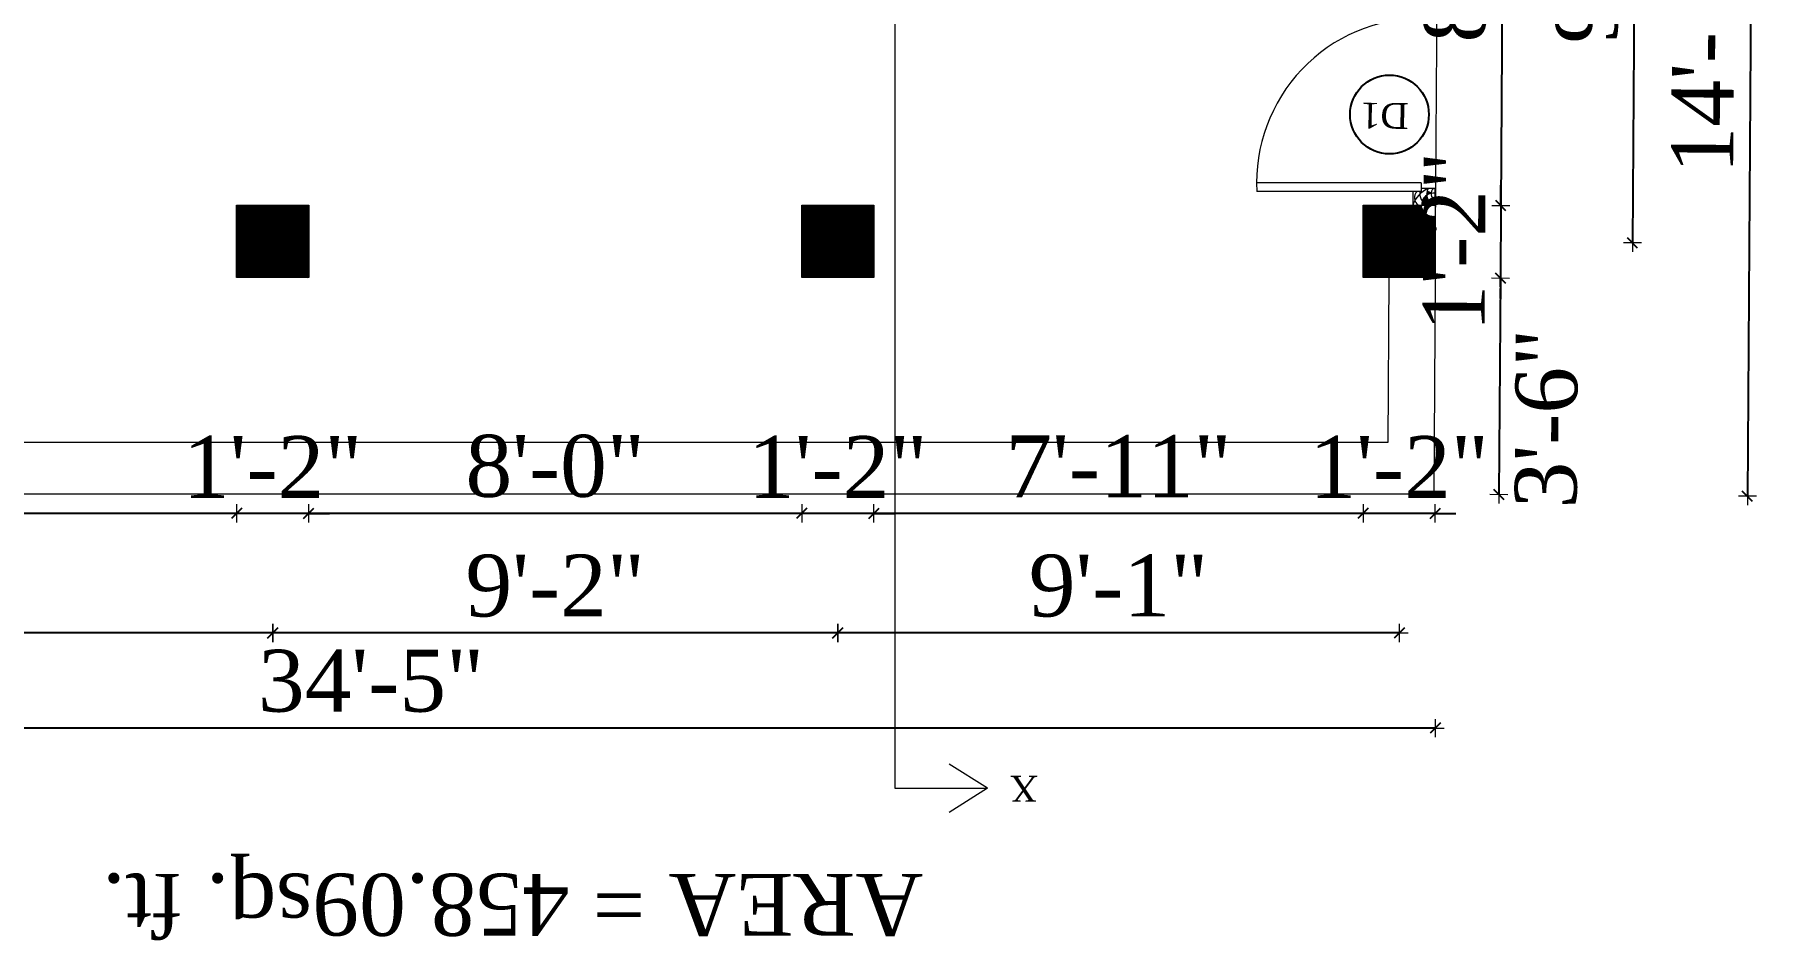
# Model space of a CAD drawing. Header units: inches. Extents: x 4069 to 291496, y -47643 to 12535.
# Drawn here: x 31020.1 to 31355.2, y 2230.4 to 2406 of the extents above; entities that cross this region are included whole.
import ezdxf

# ---------------------------------------------------------------- set-up
doc = ezdxf.new("R2010")
doc.units = ezdxf.units.IN
doc.header["$LTSCALE"] = 5
doc.header["$MEASUREMENT"] = 0
for name, color, linetype, lineweight in [('A-WALL', 7, 'Continuous', 9), ('Dimension', 7, 'Continuous', 18), ('DOOR', 62, 'Continuous', 0)]:
    doc.layers.add(name, color=color, linetype=linetype, lineweight=lineweight)
doc.layers.add('dim line', color=7, linetype='Continuous', lineweight=15, true_color=0xfab2b2)
doc.layers.add('TEXT', color=6, linetype='Continuous')
doc.layers.add('WALL', color=7, linetype='Continuous')
doc.styles.add('ordinary', font='times.ttf')
doc.dimstyles.new('Copy of 96', dxfattribs={"dimtxt": 7, "dimasz": 4, "dimexe": 0.5, "dimexo": 0.5, "dimgap": 3, "dimtad": 1, "dimdec": 1, "dimzin": 11, "dimdsep": 46, "dimlunit": 4, "dimtxsty": 'ordinary', "dimblk": 'OBLIQUE', "dimcen": 0.09, "dimse1": 1, "dimse2": 1, "dimclrt": 6, "dimazin": 0, "dimtfac": 1, "dimtdec": 1, "dimtix": 1, "dimtmove": 2, "dimatfit": 3, "dimldrblk": 'leader', "dimfxl": 0.5, "dimfxlon": 1, "dimtolj": 1, "dimtzin": 0, "dimarcsym": 0})
pattern_1 = [(225, (55604.94825, 3974.6349), (0.08838834765, -0.08838834765), [])]

# ---------------------------------------------------------------- blocks, each defined once
blk = doc.blocks.new('A$C27B36B59')
at = {"layer": 'DOOR'}
for p, q in [((0, 4), (0, 0)), ((2.5, 4), (0, 4)), ((2.5, 2.5), (2.5, 4)), ((0, 0), (3, 0)), ((3, 2.5), (2.5, 2.5)), ((3, 0), (3, 2.5))]:
    blk.add_line(p, q, dxfattribs=at)
for centre, radius, start, end in [((-1.4, -0.54), 4.75, 22.1411, 72.838), ((1.34, 2.09), 1.64, 45.138, 144.8948), ((2.21, 0.3), 2.49, 83.3149, 152.658), ((0.13, 0.37), 2.05, 349.4875, 93.6805), ((1.96, -0.47), 2.01, 58.7447, 166.495), ((-0.06, 0.32), 1.13, 343.542, 86.947), ((2.08, -0.4), 1.17, 38.2816, 160.1519)]:
    blk.add_arc(centre, radius, start, end, dxfattribs=at)
blk = doc.blocks.new('D2')
at = {"layer": 'DOOR'}
for p, q in [((74473.95, 24047.59), (74473.95, 24018.09)), ((74473.95, 24047.59), (74475.45, 24047.59)), ((74475.45, 24047.59), (74475.45, 24018.13))]:
    blk.add_line(p, q, dxfattribs=at)
blk.add_arc((74473.95, 24047.59), 29.5, 180, 272.9146, dxfattribs=at)
at = {"layer": 'DOOR', "xscale": -1, "rotation": 180}
blk.add_blockref('A$C27B36B59', (74441.95, 24050.09), dxfattribs=at)
at = {"layer": 'DOOR', "rotation": 180}
blk.add_blockref('A$C27B36B59', (74477.95, 24050.09), dxfattribs=at)
blk = doc.blocks.new('oblique')
at = {"color": 0, "lineweight": -2}
blk.add_line((0.25, 0.25), (-0.25, -0.25), dxfattribs=at)
at = {"layer": 'dim line', "lineweight": 9}
for p, q in [((-0.4375, 0), (0.4375, 0)), ((0, 0.4375), (0, -0.4375))]:
    blk.add_line(p, q, dxfattribs=at)
blk = doc.blocks.new('*D707')
at = {"layer": 'A-WALL', "color": 0, "lineweight": -2, "ltscale": 5, "transparency": 16777216}
blk.add_line((30878.91, 2579.23), (31292.58, 2579.23), dxfattribs=at)
at = {"layer": 'Defpoints', "color": 0, "ltscale": 5, "transparency": 16777216}
for p in [(31292.58, 2579.23), (31292.58, 2484.91, -58.17), (30878.91, 2374.57, -58)]:
    blk.add_point(p, dxfattribs=at)
at = {"layer": 'A-WALL', "color": 0, "lineweight": -2, "ltscale": 5, "transparency": 16777216, "xscale": 4, "yscale": 4, "zscale": 4, "rotation": 180}
blk.add_blockref('oblique', (30878.91, 2579.23), dxfattribs=at)
at = {"layer": 'A-WALL', "color": 0, "lineweight": -2, "ltscale": 5, "transparency": 16777216, "xscale": 4, "yscale": 4, "zscale": 4}
blk.add_blockref('oblique', (31292.58, 2579.23), dxfattribs=at)
at = {"layer": 'A-WALL', "color": 6, "ltscale": 5, "transparency": 16777216, "insert": (31085.75, 2588.33), "char_height": 12, "attachment_point": 5, "style": 'ordinary'}
blk.add_mtext('\\A1;34\'-6"', dxfattribs=at)
blk = doc.blocks.new('_OBLIQUE')
at = {"color": 0, "linetype": 'ByBlock'}
blk.add_line((-0.5, -0.5), (0.5, 0.5), dxfattribs=at)
blk = doc.blocks.new('leader')
at = {"layer": 'Dimension'}
for p, q in [((0, -4.328), (0, 4.328)), ((-4.424, 0), (4.424, 0))]:
    blk.add_line(p, q, dxfattribs=at)
blk = doc.blocks.new('*D818')
at = {"layer": 'A-WALL', "color": 0, "lineweight": -2, "ltscale": 50, "transparency": 16777216}
for p, q in [((31277.76, 2313.2), (31273.76, 2313.2)), ((31291.76, 2313.2), (31277.76, 2313.2)), ((31291.76, 2313.2), (31295.76, 2313.2))]:
    blk.add_line(p, q, dxfattribs=at)
at = {"layer": 'Defpoints', "color": 0, "ltscale": 50, "transparency": 16777216}
for p in [(31277.76, 2358.91, -58.17), (31291.76, 2358.91, -58.17), (31277.76, 2313.2)]:
    blk.add_point(p, dxfattribs=at)
at = {"layer": 'A-WALL', "color": 0, "lineweight": -2, "ltscale": 50, "transparency": 16777216, "xscale": 4, "yscale": 4, "zscale": 4}
blk.add_blockref('oblique', (31277.76, 2313.2), dxfattribs=at)
at = {"layer": 'A-WALL', "color": 0, "lineweight": -2, "ltscale": 50, "transparency": 16777216, "xscale": 4, "yscale": 4, "zscale": 4, "rotation": 180}
blk.add_blockref('oblique', (31291.76, 2313.2), dxfattribs=at)
at = {"layer": 'A-WALL', "color": 6, "ltscale": 50, "transparency": 16777216, "insert": (31284.76, 2322.2), "char_height": 12, "attachment_point": 5, "style": 'ordinary'}
blk.add_mtext('\\A1;1\'-2"', dxfattribs=at)
blk = doc.blocks.new('*D819')
at = {"layer": 'A-WALL', "color": 0, "lineweight": -2, "ltscale": 5, "transparency": 16777216}
blk.add_line((31277.76, 2313.2), (31182.87, 2313.2), dxfattribs=at)
at = {"layer": 'Defpoints', "color": 0, "ltscale": 5, "transparency": 16777216}
for p in [(31182.87, 2358.91, -58.17), (31277.76, 2358.91, -58.17), (31182.87, 2313.2)]:
    blk.add_point(p, dxfattribs=at)
at = {"layer": 'A-WALL', "color": 0, "lineweight": -2, "ltscale": 5, "transparency": 16777216, "xscale": 4, "yscale": 4, "zscale": 4, "rotation": 180}
blk.add_blockref('oblique', (31182.87, 2313.2), dxfattribs=at)
at = {"layer": 'A-WALL', "color": 0, "lineweight": -2, "ltscale": 5, "transparency": 16777216, "xscale": 4, "yscale": 4, "zscale": 4}
blk.add_blockref('oblique', (31277.76, 2313.2), dxfattribs=at)
at = {"layer": 'A-WALL', "color": 6, "ltscale": 5, "transparency": 16777216, "insert": (31230.32, 2322.33), "char_height": 12, "attachment_point": 5, "style": 'ordinary'}
blk.add_mtext('\\A1;7\'-11"', dxfattribs=at)
blk = doc.blocks.new('*D708')
at = {"layer": 'A-WALL', "color": 0, "lineweight": -2, "ltscale": 5, "transparency": 16777216}
for p, q in [((31168.87, 2313.2), (31164.87, 2313.2)), ((31182.87, 2313.2), (31168.87, 2313.2)), ((31182.87, 2313.2), (31186.87, 2313.2))]:
    blk.add_line(p, q, dxfattribs=at)
at = {"layer": 'Defpoints', "color": 0, "ltscale": 5, "transparency": 16777216}
for p in [(31168.87, 2358.91, -58.17), (31182.87, 2358.91, -58.17), (31168.87, 2313.2)]:
    blk.add_point(p, dxfattribs=at)
at = {"layer": 'A-WALL', "color": 0, "lineweight": -2, "ltscale": 5, "transparency": 16777216, "xscale": 4, "yscale": 4, "zscale": 4}
blk.add_blockref('oblique', (31168.87, 2313.2), dxfattribs=at)
at = {"layer": 'A-WALL', "color": 0, "lineweight": -2, "ltscale": 5, "transparency": 16777216, "xscale": 4, "yscale": 4, "zscale": 4, "rotation": 180}
blk.add_blockref('oblique', (31182.87, 2313.2), dxfattribs=at)
at = {"layer": 'A-WALL', "color": 6, "ltscale": 5, "transparency": 16777216, "insert": (31175.87, 2322.2), "char_height": 12, "attachment_point": 5, "style": 'ordinary'}
blk.add_mtext('\\A1;1\'-2"', dxfattribs=at)
blk = doc.blocks.new('*D820')
at = {"layer": 'A-WALL', "color": 0, "lineweight": -2, "ltscale": 5, "transparency": 16777216}
blk.add_line((31168.87, 2313.2), (31073.25, 2313.2), dxfattribs=at)
at = {"layer": 'Defpoints', "color": 0, "ltscale": 5, "transparency": 16777216}
for p in [(31073.25, 2358.91, -58.17), (31168.87, 2358.91, -58.17), (31073.25, 2313.2)]:
    blk.add_point(p, dxfattribs=at)
at = {"layer": 'A-WALL', "color": 0, "lineweight": -2, "ltscale": 5, "transparency": 16777216, "xscale": 4, "yscale": 4, "zscale": 4, "rotation": 180}
blk.add_blockref('oblique', (31073.25, 2313.2), dxfattribs=at)
at = {"layer": 'A-WALL', "color": 0, "lineweight": -2, "ltscale": 5, "transparency": 16777216, "xscale": 4, "yscale": 4, "zscale": 4}
blk.add_blockref('oblique', (31168.87, 2313.2), dxfattribs=at)
at = {"layer": 'A-WALL', "color": 6, "ltscale": 5, "transparency": 16777216, "insert": (31121.06, 2322.31), "char_height": 12, "attachment_point": 5, "style": 'ordinary'}
blk.add_mtext('\\A1;8\'-0"', dxfattribs=at)
blk = doc.blocks.new('*D821')
at = {"layer": 'A-WALL', "color": 0, "lineweight": -2, "ltscale": 5, "transparency": 16777216}
for p, q in [((31059.25, 2313.2), (31055.25, 2313.2)), ((31073.25, 2313.2), (31059.25, 2313.2)), ((31073.25, 2313.2), (31077.25, 2313.2))]:
    blk.add_line(p, q, dxfattribs=at)
at = {"layer": 'Defpoints', "color": 0, "ltscale": 5, "transparency": 16777216}
for p in [(31059.25, 2358.91, -58.17), (31073.25, 2358.91, -58.17), (31059.25, 2313.2)]:
    blk.add_point(p, dxfattribs=at)
at = {"layer": 'A-WALL', "color": 0, "lineweight": -2, "ltscale": 5, "transparency": 16777216, "xscale": 4, "yscale": 4, "zscale": 4}
blk.add_blockref('oblique', (31059.25, 2313.2), dxfattribs=at)
at = {"layer": 'A-WALL', "color": 0, "lineweight": -2, "ltscale": 5, "transparency": 16777216, "xscale": 4, "yscale": 4, "zscale": 4, "rotation": 180}
blk.add_blockref('oblique', (31073.25, 2313.2), dxfattribs=at)
at = {"layer": 'A-WALL', "color": 6, "ltscale": 5, "transparency": 16777216, "insert": (31066.25, 2322.2), "char_height": 12, "attachment_point": 5, "style": 'ordinary'}
blk.add_mtext('\\A1;1\'-2"', dxfattribs=at)
blk = doc.blocks.new('*D709')
at = {"layer": 'A-WALL', "color": 0, "lineweight": -2, "ltscale": 5, "transparency": 16777216}
blk.add_line((31059.25, 2313.2), (30920.8, 2313.2), dxfattribs=at)
at = {"layer": 'Defpoints', "color": 0, "ltscale": 5, "transparency": 16777216}
for p in [(30920.8, 2358.91, -58.17), (31059.25, 2358.91, -58.17), (30920.8, 2313.2)]:
    blk.add_point(p, dxfattribs=at)
at = {"layer": 'A-WALL', "color": 0, "lineweight": -2, "ltscale": 5, "transparency": 16777216, "xscale": 4, "yscale": 4, "zscale": 4, "rotation": 180}
blk.add_blockref('oblique', (30920.8, 2313.2), dxfattribs=at)
at = {"layer": 'A-WALL', "color": 0, "lineweight": -2, "ltscale": 5, "transparency": 16777216, "xscale": 4, "yscale": 4, "zscale": 4}
blk.add_blockref('oblique', (31059.25, 2313.2), dxfattribs=at)
at = {"layer": 'A-WALL', "color": 6, "ltscale": 5, "transparency": 16777216, "insert": (30990.02, 2322.31), "char_height": 12, "attachment_point": 5, "style": 'ordinary'}
blk.add_mtext('\\A1;11\'-6"', dxfattribs=at)
blk = doc.blocks.new('*D710')
at = {"layer": 'A-WALL', "color": 0, "lineweight": -2, "ltscale": 5, "transparency": 16777216}
blk.add_line((31284.76, 2290.01), (31175.87, 2290.01), dxfattribs=at)
at = {"layer": 'Defpoints', "color": 0, "ltscale": 5, "transparency": 16777216}
for p in [(31175.87, 2365.91, -58.17), (31284.76, 2365.91, -58.17), (31175.87, 2290.01)]:
    blk.add_point(p, dxfattribs=at)
at = {"layer": 'A-WALL', "color": 0, "lineweight": -2, "ltscale": 5, "transparency": 16777216, "xscale": 4, "yscale": 4, "zscale": 4, "rotation": 180}
blk.add_blockref('oblique', (31175.87, 2290.01), dxfattribs=at)
at = {"layer": 'A-WALL', "color": 0, "lineweight": -2, "ltscale": 5, "transparency": 16777216, "xscale": 4, "yscale": 4, "zscale": 4}
blk.add_blockref('oblique', (31284.76, 2290.01), dxfattribs=at)
at = {"layer": 'A-WALL', "color": 6, "ltscale": 5, "transparency": 16777216, "insert": (31230.32, 2299.13), "char_height": 12, "attachment_point": 5, "style": 'ordinary'}
blk.add_mtext('\\A1;9\'-1"', dxfattribs=at)
blk = doc.blocks.new('*D823')
at = {"layer": 'A-WALL', "color": 0, "lineweight": -2, "ltscale": 5, "transparency": 16777216}
blk.add_line((31175.87, 2290.01), (31066.25, 2290.01), dxfattribs=at)
at = {"layer": 'Defpoints', "color": 0, "ltscale": 5, "transparency": 16777216}
for p in [(31066.25, 2365.91, -58.17), (31175.87, 2365.91, -58.17), (31066.25, 2290.01)]:
    blk.add_point(p, dxfattribs=at)
at = {"layer": 'A-WALL', "color": 0, "lineweight": -2, "ltscale": 5, "transparency": 16777216, "xscale": 4, "yscale": 4, "zscale": 4, "rotation": 180}
blk.add_blockref('oblique', (31066.25, 2290.01), dxfattribs=at)
at = {"layer": 'A-WALL', "color": 0, "lineweight": -2, "ltscale": 5, "transparency": 16777216, "xscale": 4, "yscale": 4, "zscale": 4}
blk.add_blockref('oblique', (31175.87, 2290.01), dxfattribs=at)
at = {"layer": 'A-WALL', "color": 6, "ltscale": 5, "transparency": 16777216, "insert": (31121.06, 2299.13), "char_height": 12, "attachment_point": 5, "style": 'ordinary'}
blk.add_mtext('\\A1;9\'-2"', dxfattribs=at)
blk = doc.blocks.new('*D824')
at = {"layer": 'A-WALL', "color": 0, "lineweight": -2, "ltscale": 5, "transparency": 16777216}
blk.add_line((31066.25, 2290.01), (30913.8, 2290.01), dxfattribs=at)
at = {"layer": 'Defpoints', "color": 0, "ltscale": 5, "transparency": 16777216}
for p in [(30913.8, 2365.91, -58.17), (31066.25, 2365.91, -58.17), (30913.8, 2290.01)]:
    blk.add_point(p, dxfattribs=at)
at = {"layer": 'A-WALL', "color": 0, "lineweight": -2, "ltscale": 5, "transparency": 16777216, "xscale": 4, "yscale": 4, "zscale": 4, "rotation": 180}
blk.add_blockref('oblique', (30913.8, 2290.01), dxfattribs=at)
at = {"layer": 'A-WALL', "color": 0, "lineweight": -2, "ltscale": 5, "transparency": 16777216, "xscale": 4, "yscale": 4, "zscale": 4}
blk.add_blockref('oblique', (31066.25, 2290.01), dxfattribs=at)
at = {"layer": 'A-WALL', "color": 6, "ltscale": 5, "transparency": 16777216, "insert": (30990.02, 2299.12), "char_height": 12, "attachment_point": 5, "style": 'ordinary'}
blk.add_mtext('\\A1;12\'-8"', dxfattribs=at)
blk = doc.blocks.new('*D711')
at = {"layer": 'A-WALL', "color": 0, "lineweight": -2, "ltscale": 5, "transparency": 16777216}
blk.add_line((31291.76, 2271.58), (30878.91, 2271.58), dxfattribs=at)
at = {"layer": 'Defpoints', "color": 0, "ltscale": 5, "transparency": 16777216}
for p in [(30878.91, 2374.57, -58), (31291.76, 2358.91, -58.17), (30878.91, 2271.58)]:
    blk.add_point(p, dxfattribs=at)
at = {"layer": 'A-WALL', "color": 0, "lineweight": -2, "ltscale": 5, "transparency": 16777216, "xscale": 4, "yscale": 4, "zscale": 4, "rotation": 180}
blk.add_blockref('oblique', (30878.91, 2271.58), dxfattribs=at)
at = {"layer": 'A-WALL', "color": 0, "lineweight": -2, "ltscale": 5, "transparency": 16777216, "xscale": 4, "yscale": 4, "zscale": 4}
blk.add_blockref('oblique', (31291.76, 2271.58), dxfattribs=at)
at = {"layer": 'A-WALL', "color": 6, "ltscale": 5, "transparency": 16777216, "insert": (31085.34, 2280.68), "char_height": 12, "attachment_point": 5, "style": 'ordinary'}
blk.add_mtext('\\A1;34\'-5"', dxfattribs=at)
blk = doc.blocks.new('*D713')
at = {"layer": 'A-WALL', "color": 0, "lineweight": -2, "ltscale": 5, "transparency": 16777216}
blk.add_line((31305.12, 2470.83), (31304.48, 2372.83), dxfattribs=at)
at = {"layer": 'Defpoints', "color": 0, "ltscale": 5, "transparency": 16777216}
for p in [(31292.49, 2470.91, -58.17), (31291.76, 2372.91, -58.17), (31304.48, 2372.83)]:
    blk.add_point(p, dxfattribs=at)
at = {"layer": 'A-WALL', "color": 0, "lineweight": -2, "ltscale": 5, "transparency": 16777216, "xscale": 4, "yscale": 4, "zscale": 4}
for p, rotation in [((31305.12, 2470.83), 89.62590714711672), ((31304.48, 2372.83), 269.6259071471167)]:
    blk.add_blockref('oblique', p, dxfattribs=dict(at, rotation=rotation))
at = {"layer": 'A-WALL', "color": 6, "ltscale": 5, "transparency": 16777216, "insert": (31295.69, 2421.89), "char_height": 12, "attachment_point": 5, "rotation": 89.6259, "style": 'ordinary'}
blk.add_mtext('\\A1;8\'-2"', dxfattribs=at)
blk = doc.blocks.new('*D825')
at = {"layer": 'A-WALL', "color": 0, "lineweight": -2, "ltscale": 5, "transparency": 16777216}
for p, q in [((31304.48, 2372.83), (31304.5, 2376.83)), ((31304.48, 2372.83), (31304.39, 2358.83)), ((31304.39, 2358.83), (31304.36, 2354.83))]:
    blk.add_line(p, q, dxfattribs=at)
at = {"layer": 'Defpoints', "color": 0, "ltscale": 5, "transparency": 16777216}
for p in [(31291.76, 2372.91, -58.17), (31291.76, 2358.91, -58.17), (31304.39, 2358.83)]:
    blk.add_point(p, dxfattribs=at)
at = {"layer": 'A-WALL', "color": 0, "lineweight": -2, "ltscale": 5, "transparency": 16777216, "xscale": 4, "yscale": 4, "zscale": 4}
for p, rotation in [((31304.48, 2372.83), 269.6259071471167), ((31304.39, 2358.83), 89.62590714711673)]:
    blk.add_blockref('oblique', p, dxfattribs=dict(at, rotation=rotation))
at = {"layer": 'A-WALL', "color": 6, "ltscale": 5, "transparency": 16777216, "insert": (31295.43, 2365.89), "char_height": 12, "attachment_point": 5, "rotation": 89.6259, "style": 'ordinary'}
blk.add_mtext('\\A1;1\'-2"', dxfattribs=at)
blk = doc.blocks.new('*D714')
at = {"layer": 'A-WALL', "color": 0, "lineweight": -2, "ltscale": 5, "transparency": 16777216}
blk.add_line((31330.75, 2477.62), (31330.02, 2365.62), dxfattribs=at)
at = {"layer": 'Defpoints', "color": 0, "ltscale": 5, "transparency": 16777216}
for p in [(31285.49, 2477.91, -58.17), (31284.76, 2365.91, -58.17), (31330.02, 2365.62)]:
    blk.add_point(p, dxfattribs=at)
at = {"layer": 'A-WALL', "color": 0, "lineweight": -2, "ltscale": 5, "transparency": 16777216, "xscale": 4, "yscale": 4, "zscale": 4}
for p, rotation in [((31330.75, 2477.62), 89.62590714711672), ((31330.02, 2365.62), 269.6259071471167)]:
    blk.add_blockref('oblique', p, dxfattribs=dict(at, rotation=rotation))
at = {"layer": 'A-WALL', "color": 6, "ltscale": 5, "transparency": 16777216, "insert": (31321.26, 2421.68), "char_height": 12, "attachment_point": 5, "rotation": 89.6259, "style": 'ordinary'}
blk.add_mtext('\\A1;9\'-4"', dxfattribs=at)
blk = doc.blocks.new('*D715')
at = {"layer": 'A-WALL', "color": 0, "lineweight": -2, "ltscale": 5, "transparency": 16777216}
blk.add_line((31353.47, 2494.52), (31352.31, 2316.52), dxfattribs=at)
at = {"layer": 'Defpoints', "color": 0, "ltscale": 5, "transparency": 16777216}
for p in [(31292.65, 2494.91, -58.17), (31291.49, 2316.91, -58.17), (31352.31, 2316.52)]:
    blk.add_point(p, dxfattribs=at)
at = {"layer": 'A-WALL', "color": 0, "lineweight": -2, "ltscale": 5, "transparency": 16777216, "xscale": 4, "yscale": 4, "zscale": 4}
for p, rotation in [((31353.47, 2494.52), 89.62590714711672), ((31352.31, 2316.52), 269.6259071471167)]:
    blk.add_blockref('oblique', p, dxfattribs=dict(at, rotation=rotation))
at = {"layer": 'A-WALL', "color": 6, "ltscale": 5, "transparency": 16777216, "insert": (31343.79, 2405.58), "char_height": 12, "attachment_point": 5, "rotation": 89.6259, "style": 'ordinary'}
blk.add_mtext('\\A1;14\'-10"', dxfattribs=at)
blk = doc.blocks.new('*D831')
at = {"layer": 'A-WALL', "color": 0, "lineweight": -2, "ltscale": 5, "transparency": 16777216}
blk.add_line((31304.39, 2358.83), (31304.11, 2316.83), dxfattribs=at)
at = {"layer": 'Defpoints', "color": 0, "ltscale": 5, "transparency": 16777216}
for p in [(31291.76, 2358.91, -58.17), (31291.49, 2316.91), (31304.11, 2316.83)]:
    blk.add_point(p, dxfattribs=at)
at = {"layer": 'A-WALL', "color": 0, "lineweight": -2, "ltscale": 5, "transparency": 16777216, "xscale": 4, "yscale": 4, "zscale": 4}
for p, rotation in [((31304.39, 2358.83), 89.62590714711672), ((31304.11, 2316.83), 269.6259071471167)]:
    blk.add_blockref('oblique', p, dxfattribs=dict(at, rotation=rotation))
at = {"layer": 'A-WALL', "color": 6, "ltscale": 5, "transparency": 16777216, "insert": (31313.35, 2331.58), "char_height": 12, "attachment_point": 5, "rotation": 89.6259, "style": 'ordinary'}
blk.add_mtext('\\A1;3\'-6"', dxfattribs=at)

msp = doc.modelspace()

# ---------------------------------------------------------------- hatches: boundary and pattern name
at = {"layer": 'A-WALL', "ltscale": 5}
h = msp.add_hatch(dxfattribs=at)
h.set_pattern_fill('ANSI31', color=256, angle=180)
h.set_pattern_definition(pattern_1)
h.paths.add_polyline_path([(31277.76007, 2372.91376), (31277.76007, 2358.91376), (31291.76007, 2358.91376), (31291.76007, 2370.86872, -1.09621959), (31291.35408, 2375.28184), (31290.46581, 2375.62209), (31290.17073, 2375.62209, 0.425392652), (31291.76007, 2372.91376, 0.362611496), (31290.19395, 2372.91376)])
h = msp.add_hatch(dxfattribs=at)
h.set_pattern_fill('ANSI31', color=256, angle=180)
h.set_pattern_definition(pattern_1)
h.paths.add_polyline_path([(31073.24912, 2372.91376), (31059.24912, 2372.91376), (31059.24912, 2358.91376), (31073.24912, 2358.91376)])
h = msp.add_hatch(dxfattribs=at)
h.set_pattern_fill('ANSI31', color=256, angle=180)
h.set_pattern_definition(pattern_1)
h.paths.add_polyline_path([(31168.87023, 2358.91376), (31182.87023, 2358.91376), (31182.87023, 2372.91376), (31168.87023, 2372.91376)])

# ---------------------------------------------------------------- linework, layer by layer
for p, q in [((31186.92547, 2589.11765), (31186.92547, 2259.91376)), ((31291.76007, 2358.91376), (31292.85698, 2526.91376)), ((31282.76026, 2358.97252), (31282.55094, 2326.91376)), ((31291.76007, 2358.91376), (31291.48584, 2316.91376)), ((31282.55094, 2326.91376), (30982.14893, 2326.91376)), ((31291.48584, 2316.91376), (30981.57493, 2316.91376)), ((31204.92547, 2259.91376), (31197.49632, 2264.59297)), ((31186.92547, 2259.91376), (31204.92547, 2259.91376)), ((31204.92547, 2259.91376), (31197.49632, 2255.23455))]:
    msp.add_line(p, q, dxfattribs=at)
at = {"layer": 'A-WALL', "ltscale": 5, "elevation": -58.16904}
for points in [[(31073.24912, 2358.91376), (31059.24912, 2358.91376), (31059.24912, 2372.91376), (31073.24912, 2372.91376)], [(31182.87023, 2358.91376), (31168.87023, 2358.91376), (31168.87023, 2372.91376), (31182.87023, 2372.91376)], [(31291.76007, 2358.91376), (31277.76007, 2358.91376), (31277.76007, 2372.91376), (31291.76007, 2372.91376)]]:
    msp.add_lwpolyline(points, close=True, dxfattribs=at)
at = {"layer": 'TEXT'}
msp.add_circle((31282.87631, 2390.51693, -58.16904), 7.64038, dxfattribs=at)

# ---------------------------------------------------------------- block references
at = {"layer": 'WALL', "color": 2, "linetype": 'ByBlock', "xscale": 1.083333333326322, "yscale": 1.083333333326322, "zscale": 1.083333333326322, "rotation": 269.999999999982}
msp.add_blockref('D2', (5237.49816, 83057.36092, -58.16904), dxfattribs=at)

# ---------------------------------------------------------------- texts
at = {"layer": 'TEXT', "style": 'ordinary'}
for s, rotation, p in [('D1', 179.5142373, (31286.60256, 2392.71818, -58.16904)), ('X', 180, (31214.70717, 2262.32861, -58.16904))]:
    msp.add_text(s, height=5, rotation=rotation, dxfattribs=at).set_placement(p)
at = {"layer": 'TEXT', "insert": (31112.80139, 2247.21981), "char_height": 12, "width": 219.8150831, "attachment_point": 8, "rotation": 179.9996119, "style": 'ordinary'}
msp.add_mtext('AREA = 458.09sq. ft.', dxfattribs=at)

# ---------------------------------------------------------------- dimensions: what is measured, and where the dimension line sits
at = {"layer": 'A-WALL', "ltscale": 5}
for base, p1, p2, angle, picture, middle in [((31292.58276, 2579.2304), (30878.91208, 2374.57453, -58), (31292.58276, 2484.91376, -58.16904), 180, '*D707', (31085.74742, 2588.33422)), ((31352.31031, 2316.51662), (31292.64805, 2494.91376, -58.16904), (31291.48584, 2316.91376, -58.16904), 89.6259071, '*D715', (31343.78779, 2405.57606)), ((31330.01514, 2365.61828), (31285.49135, 2477.91376, -58.16904), (31284.76007, 2365.91376, -58.16904), 89.6259071, '*D714', (31321.25985, 2421.67783)), ((31304.47709, 2372.83073), (31292.49135, 2470.91376, -58.16904), (31291.76007, 2372.91376, -58.16904), 89.6259071, '*D713', (31295.6934, 2421.89046)), ((31304.38569, 2358.83132), (31291.76007, 2372.91376, -58.16904), (31291.76007, 2358.91376, -58.16904), 89.6259071, '*D825', (31295.43158, 2365.88979)), ((30878.91208, 2271.57866), (31291.76007, 2358.91376, -58.16904), (30878.91208, 2374.57453, -58), 180, '*D711', (31085.33607, 2280.68248)), ((30913.79549, 2290.01146), (31066.24912, 2365.91376, -58.16904), (30913.79549, 2365.91376, -58.16904), 180, '*D824', (30990.02231, 2299.11528)), ((31066.24912, 2290.01146), (31175.87023, 2365.91376, -58.16904), (31066.24912, 2365.91376, -58.16904), 180, '*D823', (31121.05968, 2299.13258)), ((31175.87023, 2290.01146), (31284.76007, 2365.91376, -58.16904), (31175.87023, 2365.91376, -58.16904), 180, '*D710', (31230.31515, 2299.13258)), ((30920.79549, 2313.20464), (31059.24912, 2358.91376, -58.16904), (30920.79549, 2358.91376, -58.16904), 180, '*D709', (30990.02231, 2322.30846)), ((31059.24912, 2313.20464), (31073.24912, 2358.91376, -58.16904), (31059.24912, 2358.91376, -58.16904), 180, '*D821', (31066.24912, 2322.20464)), ((31073.24912, 2313.20464), (31168.87023, 2358.91376, -58.16904), (31073.24912, 2358.91376, -58.16904), 180, '*D820', (31121.05968, 2322.30846)), ((31168.87023, 2313.20464), (31182.87023, 2358.91376, -58.16904), (31168.87023, 2358.91376, -58.16904), 180, '*D708', (31175.87023, 2322.20464)), ((31182.87023, 2313.20464), (31277.76007, 2358.91376, -58.16904), (31182.87023, 2358.91376, -58.16904), 180, '*D819', (31230.31515, 2322.32576))]:
    dim = msp.add_linear_dim(base=base, p1=p1, p2=p2, angle=angle, dimstyle='Copy of 96', override={"dimtxt": 12, "dimdec": 0, "dimblk": 'oblique', "dimtdec": 0, "dimarcsym": 1}, dxfattribs=at)
    dim.commit()
    dim.dimension.update_dxf_attribs({"geometry": picture, "text_midpoint": middle})
dim = msp.add_linear_dim(base=(31304.11146, 2316.83132), p1=(31291.76007, 2358.91376, -58.16904), p2=(31291.48584, 2316.91376), angle=89.6259071, dimstyle='Copy of 96', override={"dimtxt": 12, "dimdec": 0, "dimblk": 'oblique', "dimtdec": 0, "dimarcsym": 1}, dxfattribs=at)
dim.commit()
dim.dimension.update_dxf_attribs({"geometry": '*D831', "text_midpoint": (31313.3522, 2331.57748), "dimtype": 160})
at = {"layer": 'A-WALL', "ltscale": 50}
dim = msp.add_linear_dim(base=(31277.76007, 2313.20464), p1=(31291.76007, 2358.91376, -58.16904), p2=(31277.76007, 2358.91376, -58.16904), angle=180, dimstyle='Copy of 96', override={"dimtxt": 12, "dimdec": 0, "dimblk": 'oblique', "dimtdec": 0, "dimarcsym": 1}, dxfattribs=at)
dim.commit()
dim.dimension.update_dxf_attribs({"geometry": '*D818', "text_midpoint": (31284.76007, 2322.20464)})

doc.saveas('drawing.dxf')
